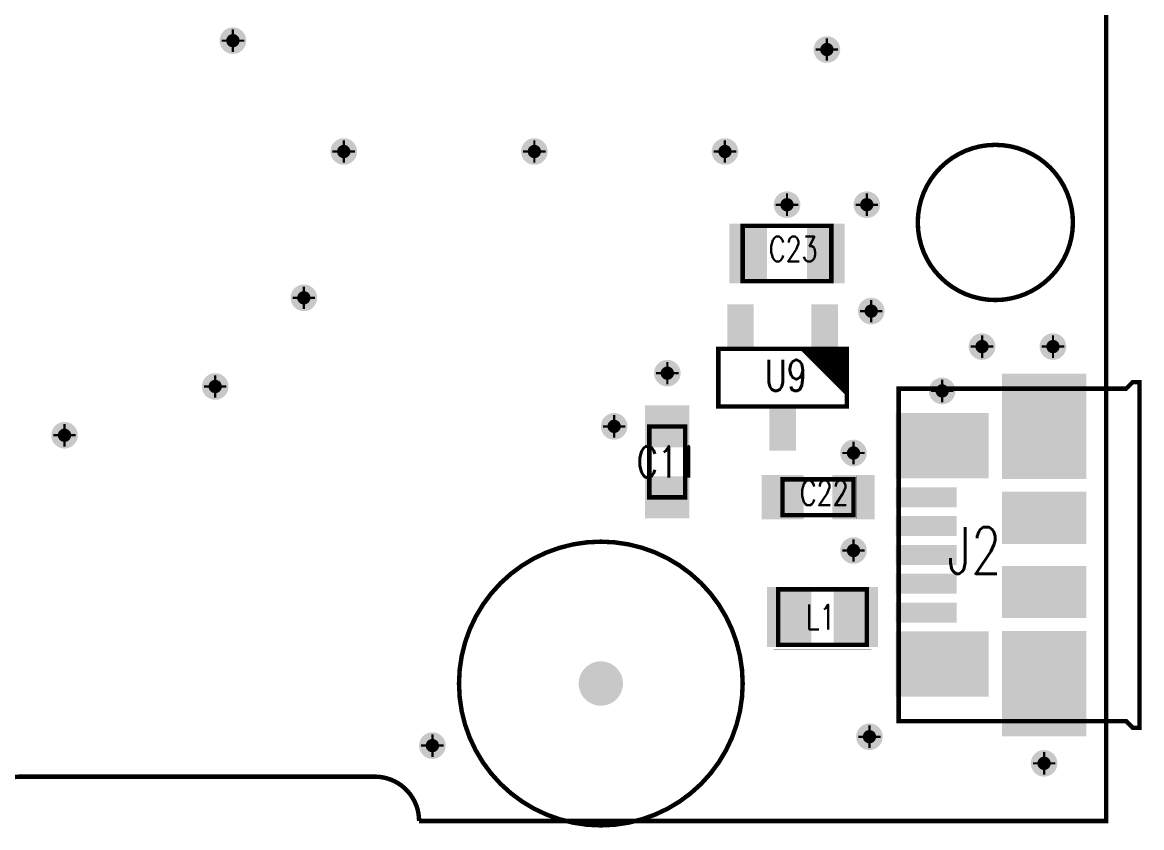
# Model space of a CAD drawing. Extents: x 0 to 128, y -3 to 92.
# Drawn here: x 40.55 to 65.8, y -0.15 to 18.01 of the extents above; entities that cross this region are included whole.
import ezdxf
from ezdxf.enums import TextEntityAlignment as Align

# ---------------------------------------------------------------- set-up
doc = ezdxf.new("R2010")
doc.units = 0
for name, color, linetype in [('BOARD_CUTOUT_00', 254, 'CONTINUOUS'), ('BOARD_OUTLINE_00', 254, 'CONTINUOUS'), ('DRIL_NPLTE_THRU_01', 2, 'CONTINUOUS'), ('DRIL_NPLTE_THRU_02', 3, 'CONTINUOUS'), ('DRIL_PLTE_THRU_01', 2, 'CONTINUOUS'), ('DRIL_PLTE_THRU_02', 3, 'CONTINUOUS'), ('DRIL_SYMBOL', 254, 'CONTINUOUS'), ('PADS_BOT', 96, 'CONTINUOUS'), ('PADS_INNER', 34, 'CONTINUOUS'), ('PADS_TOP', 34, 'CONTINUOUS'), ('PADS_XR_27', 57, 'CONTINUOUS'), ('PART_NAME_27', 57, 'CONTINUOUS'), ('PART_TOP_2DLINE_25', 253, 'CONTINUOUS'), ('PART_TOP_2DLINE_27', 57, 'CONTINUOUS'), ('PART_TOP_CUTOUT_01', 254, 'CONTINUOUS'), ('VIAPTS', 34, 'CONTINUOUS')]:
    doc.layers.add(name, color=color, linetype=linetype)
doc.styles.add('W0$08', font='simplex', dxfattribs={"width": 0.75})
doc.styles.add('W0$1', font='simplex', dxfattribs={"width": 0.75})
doc.styles.add('W0$15', font='simplex', dxfattribs={"width": 0.75})

# ---------------------------------------------------------------- blocks, each defined once
blk = doc.blocks.new('BOARD_55')
at = {"layer": 'BOARD_CUTOUT_00', "const_width": 0.1}
blk.add_lwpolyline([(100.99, -47.06, 1), (97.49, -47.06, 1)], format="xyb", close=True, dxfattribs=at)
at = {"layer": 'BOARD_OUTLINE_00', "const_width": 0.1}
blk.add_lwpolyline([(36.74, 4.44, 1), (37.74, 4.44), (76.24, 4.44, 0.414214), (77.24, 3.44), (85.24, 3.44, 0.414214), (86.24, 4.44), (101.74, 4.44), (101.74, -60.56), (86.24, -60.56, 0.414214), (85.24, -59.56), (77.24, -59.56, 0.414214), (76.24, -60.56), (37.74, -60.56), (37.74, -48.56, 1), (36.74, -48.56)], format="xyb", close=True, dxfattribs=at)
blk = doc.blocks.new('SMOOTH_0$001')
at = {"const_width": 0.0005}
blk.add_lwpolyline([(-0.00025, 0, 1), (0.00025, 0, 1)], format="xyb", close=True, dxfattribs=at)
blk = doc.blocks.new('SMOOTH_0$1')
at = {"const_width": 0.05}
blk.add_lwpolyline([(-0.025, 0, 1), (0.025, 0, 1)], format="xyb", close=True, dxfattribs=at)
blk = doc.blocks.new('PART_BODY_TOP_33')
at = {"layer": 'PART_TOP_2DLINE_25', "const_width": 0.001}
blk.add_lwpolyline([(-1.1, -0.725), (1.1, -0.725), (1.1, 0.725), (-1.1, 0.725)], close=True, dxfattribs=at)
at = {"layer": 'PART_TOP_2DLINE_27', "const_width": 0.1}
blk.add_lwpolyline([(-1, -0.625), (1, -0.625), (1, 0.625), (-1, 0.625)], close=True, dxfattribs=at)
at = {"layer": 'PART_TOP_2DLINE_25'}
for p in [(-1.1, 0.725), (1.1, 0.725), (-1.1, -0.725), (1.1, -0.725)]:
    blk.add_blockref('SMOOTH_0$001', p, dxfattribs=at)
at = {"layer": 'PART_TOP_2DLINE_27'}
for p in [(-1, 0.625), (1, 0.625), (-1, -0.625), (1, -0.625)]:
    blk.add_blockref('SMOOTH_0$1', p, dxfattribs=at)
blk = doc.blocks.new('DRIL_HOLE_0')
blk.add_lwpolyline([(0, 0, 1), (0, 0, 1)], format="xyb", close=True)
blk = doc.blocks.new('PAD_0')
blk.add_lwpolyline([(0, 0, 1), (0, 0, 1)], format="xyb", close=True)
blk = doc.blocks.new('PAD_7')
at = {"const_width": 0.5}
blk.add_lwpolyline([(-0.625, 0), (0.625, 0)], dxfattribs=at)
blk = doc.blocks.new('PAD_8')
at = {"const_width": 1}
blk.add_lwpolyline([(-0.675, 0), (0.675, 0)], dxfattribs=at)
blk = doc.blocks.new('STK_TOP_983')
at = {"layer": 'DRIL_NPLTE_THRU_01'}
blk.add_blockref('DRIL_HOLE_0', (0, 0), dxfattribs=at)
at = {"layer": 'DRIL_NPLTE_THRU_02'}
blk.add_blockref('DRIL_HOLE_0', (0, 0), dxfattribs=at)
at = {"layer": 'PADS_BOT'}
blk.add_blockref('PAD_0', (0, 0), dxfattribs=at)
at = {"layer": 'PADS_INNER'}
blk.add_blockref('PAD_0', (0, 0), dxfattribs=at)
at = {"layer": 'PADS_TOP', "rotation": 90}
blk.add_blockref('PAD_8', (0, 0), dxfattribs=at)
at = {"layer": 'PADS_XR_27', "rotation": 90}
blk.add_blockref('PAD_7', (0, 0), dxfattribs=at)
blk = doc.blocks.new('SYM_TOP_7')
for name, p in [('STK_TOP_983', (-0.75, 0)), ('STK_TOP_983', (0.75, 0)), ('PART_BODY_TOP_33', (0, 0))]:
    blk.add_blockref(name, p)
blk = doc.blocks.new('PART_TOP_2')
blk.add_blockref('SYM_TOP_7', (0, 0))
at = {"layer": 'PART_NAME_27', "style": 'W0$08', "width": 0.75}
blk.add_text('L1', height=0.56, rotation=-180, dxfattribs=at).set_placement((0.04, 0), align=Align.MIDDLE_CENTER)
blk = doc.blocks.new('PART_BODY_TOP_36')
at = {"layer": 'PART_TOP_2DLINE_25', "const_width": 0.001}
blk.add_lwpolyline([(-2.15, -3.9), (-2, -3.9), (-1.85, -3.75), (3.28, -3.75), (3.28, 3.75), (-1.85, 3.75), (-2, 3.9), (-2.15, 3.9)], close=True, dxfattribs=at)
at = {"layer": 'PART_TOP_2DLINE_27', "const_width": 0.001}
for points in [[(-1.45, 4.2), (-1.45, 3.6)], [(-1.45, 3.2), (-1.45, 2.6)], [(-1.45, 2.2), (-1.45, 1.6)], [(-1.45, 1.2), (-1.45, 0.6)], [(-1.45, 0.3), (-1.45, -0.3)], [(-1.45, -0.6), (-1.45, -1.2)], [(-1.45, -1.5), (-1.45, -2.1)], [(-1.45, -2.5), (-1.45, -3.1)], [(-1.45, -3.6), (-1.45, -4.2)]]:
    blk.add_lwpolyline(points, dxfattribs=at)
at = {"layer": 'PART_TOP_2DLINE_27', "const_width": 0.1}
blk.add_lwpolyline([(-2.15, -3.9), (-2, -3.9), (-1.85, -3.75), (3.28, -3.75), (3.28, 3.75), (-1.85, 3.75), (-2, 3.9), (-2.15, 3.9)], close=True, dxfattribs=at)
at = {"layer": 'PART_TOP_2DLINE_25'}
for p in [(-2.15, 3.9), (-2, 3.9), (-1.85, 3.75), (3.28, 3.75), (-1.85, -3.75), (3.28, -3.75), (-2.15, -3.9), (-2, -3.9)]:
    blk.add_blockref('SMOOTH_0$001', p, dxfattribs=at)
at = {"layer": 'PART_TOP_2DLINE_27'}
for name, p in [('SMOOTH_0$001', (-1.45, 4.2)), ('SMOOTH_0$1', (-2.15, 3.9)), ('SMOOTH_0$1', (-2, 3.9)), ('SMOOTH_0$1', (-1.85, 3.75)), ('SMOOTH_0$1', (3.28, 3.75)), ('SMOOTH_0$001', (-1.45, 3.6)), ('SMOOTH_0$001', (-1.45, 3.2)), ('SMOOTH_0$001', (-1.45, 2.6)), ('SMOOTH_0$001', (-1.45, 2.2)), ('SMOOTH_0$001', (-1.45, 1.6)), ('SMOOTH_0$001', (-1.45, 1.2)), ('SMOOTH_0$001', (-1.45, 0.6)), ('SMOOTH_0$001', (-1.45, 0.3)), ('SMOOTH_0$001', (-1.45, -0.3)), ('SMOOTH_0$001', (-1.45, -0.6)), ('SMOOTH_0$001', (-1.45, -1.2)), ('SMOOTH_0$001', (-1.45, -1.5)), ('SMOOTH_0$001', (-1.45, -2.1)), ('SMOOTH_0$001', (-1.45, -2.5)), ('SMOOTH_0$001', (-1.45, -3.1)), ('SMOOTH_0$1', (-1.85, -3.75)), ('SMOOTH_0$001', (-1.45, -3.6)), ('SMOOTH_0$1', (3.28, -3.75)), ('SMOOTH_0$1', (-2.15, -3.9)), ('SMOOTH_0$1', (-2, -3.9)), ('SMOOTH_0$001', (-1.45, -4.2))]:
    blk.add_blockref(name, p, dxfattribs=at)
blk = doc.blocks.new('PAD_14')
at = {"const_width": 0.25}
blk.add_lwpolyline([(-0.3, 0), (0.3, 0)], dxfattribs=at)
blk = doc.blocks.new('PAD_15')
at = {"const_width": 0.45}
blk.add_lwpolyline([(-0.69, 0), (0.69, 0)], dxfattribs=at)
blk = doc.blocks.new('STK_TOP_1098')
at = {"layer": 'DRIL_NPLTE_THRU_01'}
blk.add_blockref('DRIL_HOLE_0', (0, 0), dxfattribs=at)
at = {"layer": 'DRIL_NPLTE_THRU_02'}
blk.add_blockref('DRIL_HOLE_0', (0, 0), dxfattribs=at)
at = {"layer": 'PADS_BOT'}
blk.add_blockref('PAD_0', (0, 0), dxfattribs=at)
at = {"layer": 'PADS_INNER'}
blk.add_blockref('PAD_0', (0, 0), dxfattribs=at)
at = {"layer": 'PADS_TOP'}
blk.add_blockref('PAD_15', (0, 0), dxfattribs=at)
at = {"layer": 'PADS_XR_27'}
blk.add_blockref('PAD_14', (0, 0), dxfattribs=at)
blk = doc.blocks.new('PAD_18')
at = {"const_width": 0.5}
blk.add_lwpolyline([(-0.75, 0), (0.75, 0)], dxfattribs=at)
blk = doc.blocks.new('PAD_19')
at = {"const_width": 1.475}
blk.add_lwpolyline([(-1.05, 0), (1.05, 0)], dxfattribs=at)
blk = doc.blocks.new('STK_TOP_1046')
at = {"layer": 'DRIL_NPLTE_THRU_01'}
blk.add_blockref('DRIL_HOLE_0', (0, 0), dxfattribs=at)
at = {"layer": 'DRIL_NPLTE_THRU_02'}
blk.add_blockref('DRIL_HOLE_0', (0, 0), dxfattribs=at)
at = {"layer": 'PADS_BOT'}
blk.add_blockref('PAD_0', (0, 0), dxfattribs=at)
at = {"layer": 'PADS_INNER'}
blk.add_blockref('PAD_0', (0, 0), dxfattribs=at)
at = {"layer": 'PADS_TOP'}
blk.add_blockref('PAD_19', (0, 0), dxfattribs=at)
at = {"layer": 'PADS_XR_27'}
blk.add_blockref('PAD_18', (0, 0), dxfattribs=at)
blk = doc.blocks.new('PAD_22')
at = {"const_width": 1.5}
blk.add_lwpolyline([(-1, 0), (1, 0)], dxfattribs=at)
blk = doc.blocks.new('PAD_23')
at = {"const_width": 1.9}
blk.add_lwpolyline([(-1.1875, 0), (1.1875, 0)], dxfattribs=at)
blk = doc.blocks.new('STK_TOP_1047')
at = {"layer": 'DRIL_NPLTE_THRU_01'}
blk.add_blockref('DRIL_HOLE_0', (0, 0), dxfattribs=at)
at = {"layer": 'DRIL_NPLTE_THRU_02'}
blk.add_blockref('DRIL_HOLE_0', (0, 0), dxfattribs=at)
at = {"layer": 'PADS_BOT'}
blk.add_blockref('PAD_0', (0, 0), dxfattribs=at)
at = {"layer": 'PADS_INNER'}
blk.add_blockref('PAD_0', (0, 0), dxfattribs=at)
at = {"layer": 'PADS_TOP', "rotation": 90}
blk.add_blockref('PAD_23', (0, 0), dxfattribs=at)
at = {"layer": 'PADS_XR_27', "rotation": 90}
blk.add_blockref('PAD_22', (0, 0), dxfattribs=at)
blk = doc.blocks.new('PAD_26')
at = {"const_width": 0.8}
blk.add_lwpolyline([(-0.6, 0), (0.6, 0)], dxfattribs=at)
blk = doc.blocks.new('PAD_27')
at = {"const_width": 1.175}
blk.add_lwpolyline([(-0.95, 0), (0.95, 0)], dxfattribs=at)
blk = doc.blocks.new('STK_TOP_1048')
at = {"layer": 'DRIL_NPLTE_THRU_01'}
blk.add_blockref('DRIL_HOLE_0', (0, 0), dxfattribs=at)
at = {"layer": 'DRIL_NPLTE_THRU_02'}
blk.add_blockref('DRIL_HOLE_0', (0, 0), dxfattribs=at)
at = {"layer": 'PADS_BOT'}
blk.add_blockref('PAD_0', (0, 0), dxfattribs=at)
at = {"layer": 'PADS_INNER'}
blk.add_blockref('PAD_0', (0, 0), dxfattribs=at)
at = {"layer": 'PADS_TOP'}
blk.add_blockref('PAD_27', (0, 0), dxfattribs=at)
at = {"layer": 'PADS_XR_27'}
blk.add_blockref('PAD_26', (0, 0), dxfattribs=at)
blk = doc.blocks.new('SYM_TOP_10')
for name, p in [('STK_TOP_1047', (0, 2.9025)), ('PART_BODY_TOP_36', (0, 0)), ('STK_TOP_1046', (2.3, 2.4625)), ('STK_TOP_1098', (2.66, 1.3)), ('STK_TOP_1048', (0, 0.8375)), ('STK_TOP_1098', (2.66, 0.65)), ('STK_TOP_1098', (2.66, 0)), ('STK_TOP_1048', (0, -0.8375)), ('STK_TOP_1098', (2.66, -0.65)), ('STK_TOP_1047', (0, -2.9025)), ('STK_TOP_1098', (2.66, -1.3)), ('STK_TOP_1046', (2.3, -2.4625))]:
    blk.add_blockref(name, p)
blk = doc.blocks.new('PART_TOP_4')
blk.add_blockref('SYM_TOP_10', (0, 0))
at = {"layer": 'PART_NAME_27', "style": 'W0$15', "width": 0.75}
blk.add_text('J2', height=1.05, rotation=-180, dxfattribs=at).set_placement((1.575, -0.1), align=Align.MIDDLE_CENTER)
blk = doc.blocks.new('PART_BODY_TOP_39')
at = {"layer": 'PART_TOP_2DLINE_25', "const_width": 0.001}
blk.add_lwpolyline([(-0.7, -1.5), (0.7, -1.5), (0.7, 1.5), (-0.7, 1.5)], close=True, dxfattribs=at)
at = {"layer": 'PART_TOP_2DLINE_27', "const_width": 0.1}
for points in [[(-0.55, 1.45), (-0.65, 1.35)], [(-0.45, 1.45), (-0.65, 1.25)], [(-0.35, 1.45), (-0.65, 1.15)], [(-0.25, 1.45), (-0.65, 1.05)], [(-0.15, 1.45), (-0.65, 0.95)], [(-0.05, 1.45), (-0.65, 0.85)], [(0.05, 1.45), (-0.65, 0.75)], [(0.15, 1.45), (-0.65, 0.65)], [(0.25, 1.45), (-0.65, 0.55)], [(0.35, 1.45), (-0.65, 0.45)]]:
    blk.add_lwpolyline(points, dxfattribs=at)
blk.add_lwpolyline([(-0.65, -1.45), (0.65, -1.45), (0.65, 1.45), (-0.65, 1.45)], close=True, dxfattribs=at)
at = {"layer": 'PART_TOP_2DLINE_25'}
for p in [(-0.7, 1.5), (0.7, 1.5), (-0.7, -1.5), (0.7, -1.5)]:
    blk.add_blockref('SMOOTH_0$001', p, dxfattribs=at)
at = {"layer": 'PART_TOP_2DLINE_27'}
for p in [(-0.65, 1.45), (-0.65, 1.35), (-0.65, 1.25), (-0.55, 1.45), (-0.45, 1.45), (-0.35, 1.45), (-0.25, 1.45), (-0.15, 1.45), (-0.05, 1.45), (0.05, 1.45), (0.15, 1.45), (0.25, 1.45), (0.35, 1.45), (0.65, 1.45), (-0.65, 1.15), (-0.65, 1.05), (-0.65, 0.95), (-0.65, 0.85), (-0.65, 0.75), (-0.65, 0.65), (-0.65, 0.55), (-0.65, 0.45), (-0.65, -1.45), (0.65, -1.45)]:
    blk.add_blockref('SMOOTH_0$1', p, dxfattribs=at)
blk = doc.blocks.new('PAD_49')
at = {"const_width": 0.42}
blk.add_lwpolyline([(-0.225, 0), (0.225, 0)], dxfattribs=at)
blk = doc.blocks.new('PAD_30')
at = {"const_width": 0.6}
blk.add_lwpolyline([(-0.5, 0), (0.5, 0)], dxfattribs=at)
blk = doc.blocks.new('STK_TOP_975')
at = {"layer": 'DRIL_NPLTE_THRU_01'}
blk.add_blockref('DRIL_HOLE_0', (0, 0), dxfattribs=at)
at = {"layer": 'DRIL_NPLTE_THRU_02'}
blk.add_blockref('DRIL_HOLE_0', (0, 0), dxfattribs=at)
at = {"layer": 'PADS_BOT'}
blk.add_blockref('PAD_0', (0, 0), dxfattribs=at)
at = {"layer": 'PADS_INNER'}
blk.add_blockref('PAD_0', (0, 0), dxfattribs=at)
at = {"layer": 'PADS_TOP'}
blk.add_blockref('PAD_30', (0, 0), dxfattribs=at)
at = {"layer": 'PADS_XR_27'}
blk.add_blockref('PAD_49', (0, 0), dxfattribs=at)
blk = doc.blocks.new('SYM_TOP_13')
for name, p in [('PART_BODY_TOP_39', (0, 0)), ('STK_TOP_975', (-1.15, 0.95)), ('STK_TOP_975', (1.15, 0)), ('STK_TOP_975', (-1.15, -0.95))]:
    blk.add_blockref(name, p)
blk = doc.blocks.new('PART_TOP_17')
blk.add_blockref('SYM_TOP_13', (0, 0))
at = {"layer": 'PART_NAME_27', "style": 'W0$1', "width": 0.75}
blk.add_text('U9', height=0.7, rotation=90, dxfattribs=at).set_placement((0.3, -0.4))
blk = doc.blocks.new('PART_BODY_TOP_45')
at = {"layer": 'PART_TOP_2DLINE_25', "const_width": 0.001}
blk.add_lwpolyline([(-1.1, -0.725), (1.1, -0.725), (1.1, 0.725), (-1.1, 0.725)], close=True, dxfattribs=at)
at = {"layer": 'PART_TOP_2DLINE_27', "const_width": 0.1}
blk.add_lwpolyline([(-1, -0.625), (1, -0.625), (1, 0.625), (-1, 0.625)], close=True, dxfattribs=at)
at = {"layer": 'PART_TOP_2DLINE_25'}
for p in [(-1.1, 0.725), (1.1, 0.725), (-1.1, -0.725), (1.1, -0.725)]:
    blk.add_blockref('SMOOTH_0$001', p, dxfattribs=at)
at = {"layer": 'PART_TOP_2DLINE_27'}
for p in [(-1, 0.625), (1, 0.625), (-1, -0.625), (1, -0.625)]:
    blk.add_blockref('SMOOTH_0$1', p, dxfattribs=at)
blk = doc.blocks.new('PAD_31')
at = {"const_width": 0.85}
blk.add_lwpolyline([(-0.675, 0), (0.675, 0)], dxfattribs=at)
blk = doc.blocks.new('STK_TOP_1145')
at = {"layer": 'DRIL_NPLTE_THRU_01'}
blk.add_blockref('DRIL_HOLE_0', (0, 0), dxfattribs=at)
at = {"layer": 'DRIL_NPLTE_THRU_02'}
blk.add_blockref('DRIL_HOLE_0', (0, 0), dxfattribs=at)
at = {"layer": 'PADS_BOT'}
blk.add_blockref('PAD_0', (0, 0), dxfattribs=at)
at = {"layer": 'PADS_INNER'}
blk.add_blockref('PAD_0', (0, 0), dxfattribs=at)
at = {"layer": 'PADS_TOP', "rotation": 90}
blk.add_blockref('PAD_31', (0, 0), dxfattribs=at)
at = {"layer": 'PADS_XR_27', "rotation": 90}
blk.add_blockref('PAD_30', (0, 0), dxfattribs=at)
blk = doc.blocks.new('SYM_TOP_19')
for name, p in [('STK_TOP_1145', (-0.875, 0)), ('STK_TOP_1145', (0.875, 0)), ('PART_BODY_TOP_45', (0, 0))]:
    blk.add_blockref(name, p)
blk = doc.blocks.new('PART_TOP_31')
blk.add_blockref('SYM_TOP_19', (0, 0))
at = {"layer": 'PART_NAME_27', "style": 'W0$08', "width": 0.75}
blk.add_text('C23', height=0.56, dxfattribs=at).set_placement((0.14, 0.1), align=Align.MIDDLE_CENTER)
blk = doc.blocks.new('PART_BODY_TOP_30')
at = {"layer": 'PART_TOP_2DLINE_25', "const_width": 0.001}
blk.add_lwpolyline([(-0.875, -0.48), (0.875, -0.48), (0.875, 0.48), (-0.875, 0.48)], close=True, dxfattribs=at)
at = {"layer": 'PART_TOP_2DLINE_27', "const_width": 0.1}
blk.add_lwpolyline([(-0.8, -0.405), (0.8, -0.405), (0.8, 0.405), (-0.8, 0.405)], close=True, dxfattribs=at)
at = {"layer": 'PART_TOP_2DLINE_25'}
for p in [(-0.875, 0.48), (0.875, 0.48), (-0.875, -0.48), (0.875, -0.48)]:
    blk.add_blockref('SMOOTH_0$001', p, dxfattribs=at)
at = {"layer": 'PART_TOP_2DLINE_27'}
for p in [(-0.8, 0.405), (0.8, 0.405), (-0.8, -0.405), (0.8, -0.405)]:
    blk.add_blockref('SMOOTH_0$1', p, dxfattribs=at)
blk = doc.blocks.new('PAD_3')
at = {"const_width": 0.3}
blk.add_lwpolyline([(-0.425, 0), (0.425, 0)], dxfattribs=at)
blk = doc.blocks.new('PAD_4')
at = {"const_width": 0.95}
blk.add_lwpolyline([(-0.5, 0), (0.5, 0)], dxfattribs=at)
blk = doc.blocks.new('STK_TOP_974')
at = {"layer": 'DRIL_NPLTE_THRU_01'}
blk.add_blockref('DRIL_HOLE_0', (0, 0), dxfattribs=at)
at = {"layer": 'DRIL_NPLTE_THRU_02'}
blk.add_blockref('DRIL_HOLE_0', (0, 0), dxfattribs=at)
at = {"layer": 'PADS_BOT'}
blk.add_blockref('PAD_0', (0, 0), dxfattribs=at)
at = {"layer": 'PADS_INNER'}
blk.add_blockref('PAD_0', (0, 0), dxfattribs=at)
at = {"layer": 'PADS_TOP', "rotation": 90}
blk.add_blockref('PAD_4', (0, 0), dxfattribs=at)
at = {"layer": 'PADS_XR_27', "rotation": 90}
blk.add_blockref('PAD_3', (0, 0), dxfattribs=at)
blk = doc.blocks.new('SYM_TOP_4')
for name, p in [('STK_TOP_974', (-0.8, 0)), ('STK_TOP_974', (0.8, 0)), ('PART_BODY_TOP_30', (0, 0))]:
    blk.add_blockref(name, p)
blk = doc.blocks.new('PART_TOP_90')
blk.add_blockref('SYM_TOP_4', (0, 0))
at = {"layer": 'PART_NAME_27', "style": 'W0$1', "width": 0.75}
blk.add_text('C11', height=0.7, rotation=-90, dxfattribs=at).set_placement((0, 0), align=Align.MIDDLE_CENTER)
blk = doc.blocks.new('PART_BODY_TOP_59')
at = {"layer": 'PART_TOP_CUTOUT_01', "const_width": 0.1}
blk.add_lwpolyline([(3.2, 0, 1), (-3.2, 0, 1)], format="xyb", close=True, dxfattribs=at)
blk = doc.blocks.new('PAD_36')
at = {"const_width": 0.5}
blk.add_lwpolyline([(0, -0.25, 1), (0, 0.25, 1)], format="xyb", close=True, dxfattribs=at)
blk = doc.blocks.new('STK_TOP_1230')
at = {"layer": 'DRIL_PLTE_THRU_01'}
blk.add_blockref('DRIL_HOLE_0', (0, 0), dxfattribs=at)
at = {"layer": 'DRIL_PLTE_THRU_02'}
blk.add_blockref('DRIL_HOLE_0', (0, 0), dxfattribs=at)
at = {"layer": 'PADS_BOT'}
blk.add_blockref('PAD_0', (0, 0), dxfattribs=at)
at = {"layer": 'PADS_INNER'}
blk.add_blockref('PAD_0', (0, 0), dxfattribs=at)
at = {"layer": 'PADS_TOP'}
blk.add_blockref('PAD_36', (0, 0), dxfattribs=at)
blk = doc.blocks.new('SYM_TOP_31')
for name in ['PART_BODY_TOP_59', 'STK_TOP_1230']:
    blk.add_blockref(name, (0, 0))
blk = doc.blocks.new('PART_TOP_96')
blk.add_blockref('SYM_TOP_31', (0, 0))
blk = doc.blocks.new('PART_TOP_98')
blk.add_blockref('SYM_TOP_4', (0, 0))
at = {"layer": 'PART_NAME_27', "style": 'W0$08', "width": 0.75}
blk.add_text('C22', height=0.56, dxfattribs=at).set_placement((0.14, 0.1), align=Align.MIDDLE_CENTER)
blk = doc.blocks.new('DRIL_SYMBOL_0$3')
at = {"layer": 'DRIL_SYMBOL', "const_width": 0.0508}
for points in [[(0, -0.254), (0, 0.254)], [(-0.254, 0), (0.254, 0)]]:
    blk.add_lwpolyline(points, dxfattribs=at)
blk = doc.blocks.new('DRIL_HOLE_0$3')
at = {"const_width": 0.15}
blk.add_lwpolyline([(-0.075, 0, 1), (0.075, 0, 1)], format="xyb", close=True, dxfattribs=at)
blk.add_blockref('DRIL_SYMBOL_0$3', (0, 0))
blk = doc.blocks.new('PAD_106')
at = {"const_width": 0.3}
blk.add_lwpolyline([(0, -0.15, 1), (0, 0.15, 1)], format="xyb", close=True, dxfattribs=at)
blk = doc.blocks.new('STK_TOP_772')
at = {"layer": 'DRIL_PLTE_THRU_01'}
blk.add_blockref('DRIL_HOLE_0$3', (0, 0), dxfattribs=at)
at = {"layer": 'DRIL_PLTE_THRU_02'}
blk.add_blockref('DRIL_HOLE_0$3', (0, 0), dxfattribs=at)
at = {"layer": 'PADS_BOT'}
blk.add_blockref('PAD_106', (0, 0), dxfattribs=at)
at = {"layer": 'PADS_INNER'}
blk.add_blockref('PAD_106', (0, 0), dxfattribs=at)
at = {"layer": 'PADS_TOP'}
blk.add_blockref('PAD_106', (0, 0), dxfattribs=at)
blk = doc.blocks.new('SYM_TOP_1')
blk.add_blockref('STK_TOP_772', (0, 0))

msp = doc.modelspace()

# ---------------------------------------------------------------- block references
for name, p in [('BOARD_55', (-36.74, 60.56)), ('PART_TOP_31', (57.8, 12.8)), ('PART_TOP_98', (58.5, 7.3)), ('PART_TOP_96', (53.6, 3.1))]:
    msp.add_blockref(name, p)
for name, p, rotation in [('PART_TOP_17', (57.7, 10), 270), ('PART_TOP_4', (63.6, 6), 180), ('PART_TOP_90', (55.1, 8.1), 90), ('PART_TOP_2', (58.6, 4.6), 180)]:
    msp.add_blockref(name, p, dxfattribs=dict(rotation=rotation))
at = {"layer": 'VIAPTS'}
for p in [(45.3, 17.6), (58.7, 17.4), (47.8, 15.1), (52.1, 15.1), (56.4, 15.1), (57.8, 13.9), (59.6, 13.9), (46.9, 11.8), (59.7, 11.5), (62.2, 10.7), (63.8, 10.7), (55.1, 10.1), (44.9, 9.8), (61.3, 9.7), (53.9, 8.9), (41.5, 8.7), (59.3, 8.3), (59.3, 6.1), (59.66, 1.9), (49.8, 1.7), (63.6, 1.3)]:
    msp.add_blockref('SYM_TOP_1', p, dxfattribs=at)

doc.saveas('drawing.dxf')
